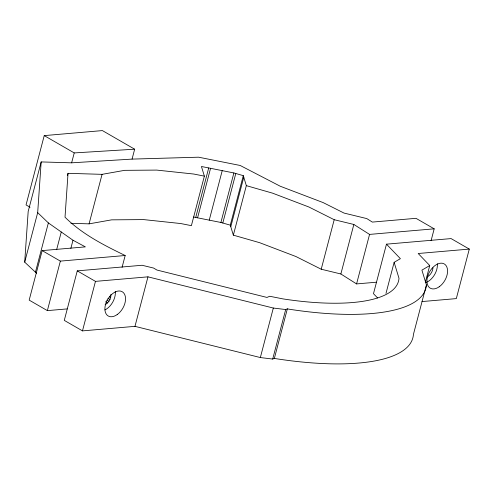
<?xml version="1.0" encoding="UTF-8"?>
<svg xmlns="http://www.w3.org/2000/svg" width="494" height="494" viewBox="0 0 494 494"><rect width="100%" height="100%" fill="white"/><g stroke="black" fill="none" stroke-linecap="round" stroke-linejoin="round"><path stroke-width="0.74" d="M36.612 273.293L24.7 262.147L28.183 211.432L41.175 161.921L71.63 162.829L132.065 159.105L198.594 157.191L240.183 165.471L280.246 186.232L323.169 202.602L344.04 213.075L366.807 218.595L372.34 222.09L415.991 218.323L434.189 228.827L431.089 240.652M24.7 262.147L37.686 212.636L41.175 161.921M70.926 223.313L89.081 223.856L111.638 219.849L143.711 219.602L180.767 223.547L191.388 225.659L204.374 176.148L193.753 174.036L156.697 170.09L124.63 170.337L102.067 174.345L68.03 173.326L65.017 217.199C82.047 234.088 103.771 245.166 125.18 255.509L122.074 267.334M105.123 304.742C108.748 302.791 111.169 298.549 110.909 294.424M132.065 159.105L134.658 149.2L102.406 130.589L44.232 135.609L26.046 204.93L30.048 207.233M35.383 272.429L48.369 222.918L37.686 212.636M48.369 222.918L72.995 240.245L85.363 246.877L42.157 250.606L29.171 300.117L47.368 310.621L67.196 308.904M67.45 175.543L68.03 173.326M71.63 162.829L74.23 152.924L134.658 149.2M56.619 249.729L61.268 231.995M47.368 310.621L60.361 261.11L125.18 255.509M70.858 248.371L72.995 240.245M89.081 223.856L102.067 174.345M377.601 297.975L373.483 293.677L386.469 244.166L400.381 258.665L394.132 262.339L398.991 278.27A156.894 49.005 14.7 0 1 282.871 298.882L269.718 296.264L266.964 297.431L156.931 270.045L153.609 268.063L142.087 265.266L77.268 270.866L64.276 320.378L82.479 330.887L134.973 326.349L260.344 357.551L272.7 359.058L274.368 358.354L276.381 358.755A185.151 57.829 14.7 0 0 413.422 334.432L426.415 284.921L421.907 270.138L429.737 265.531L418.196 253.508L469.3 249.093L456.314 298.604L421.987 301.568M82.479 330.887L95.466 281.376L147.965 276.838L273.33 308.04L285.693 309.547L287.354 308.843L289.373 309.244A185.151 57.829 14.7 0 0 426.415 284.921M134.973 326.349L147.965 276.838M195.723 217.453L208.709 167.941M197.581 217.823L210.568 168.312M209.24 220.145L222.226 170.634M193.537 217.02L220.898 222.467L233.884 172.956L243.289 175.648L246.333 185.645L233.347 235.156L259.566 242.665L295.937 256.534L321.217 269.218L340.86 273.979L356.575 283.92L376.342 282.216M222.806 223.01L235.799 173.505M233.347 235.156L230.297 225.159L243.289 175.648M230.778 226.734L243.77 177.223M260.344 357.551L273.33 308.04M272.7 359.058L285.693 309.547M274.368 358.354L287.354 308.843M321.217 269.218L334.203 219.707L308.929 207.023L272.552 193.154L246.333 185.645M340.86 273.979L353.846 224.467L334.203 219.707M356.575 283.92L369.561 234.409L434.189 228.827M385.993 293.374L394.132 262.339M425.278 282.531L429.737 265.531M386.469 244.166L451.096 238.59L469.3 249.093M233.884 172.956L201.435 166.497L204.374 176.148M220.898 222.467L230.297 225.159M44.232 135.609L74.23 152.924M42.157 250.606L60.361 261.11M77.268 270.866L95.466 281.376M109.322 296.721L110.662 297.493M107.964 298.277L109.964 299.432M106.926 300.117L108.933 301.272M105.63 301.729L107.63 302.89M353.846 224.467L369.561 234.409M433.003 267.779A8.083 5.057 -60 0 1 427.156 276.986M437.307 263.722A14.011 8.768 -60 0 1 426.328 282.389M115.275 291.528A14.011 8.768 -60 0 1 104.963 309.899M117.177 314.592A14.011 8.768 -60 0 0 123.025 292.294A14.011 8.768 -60 0 0 105.457 304.705A14.011 8.768 -60 0 0 117.177 314.592M439.209 286.779A14.011 8.768 -60 0 0 445.057 264.488A14.011 8.768 -60 0 0 427.495 276.899A14.011 8.768 -60 0 0 439.209 286.779"/></g></svg>
